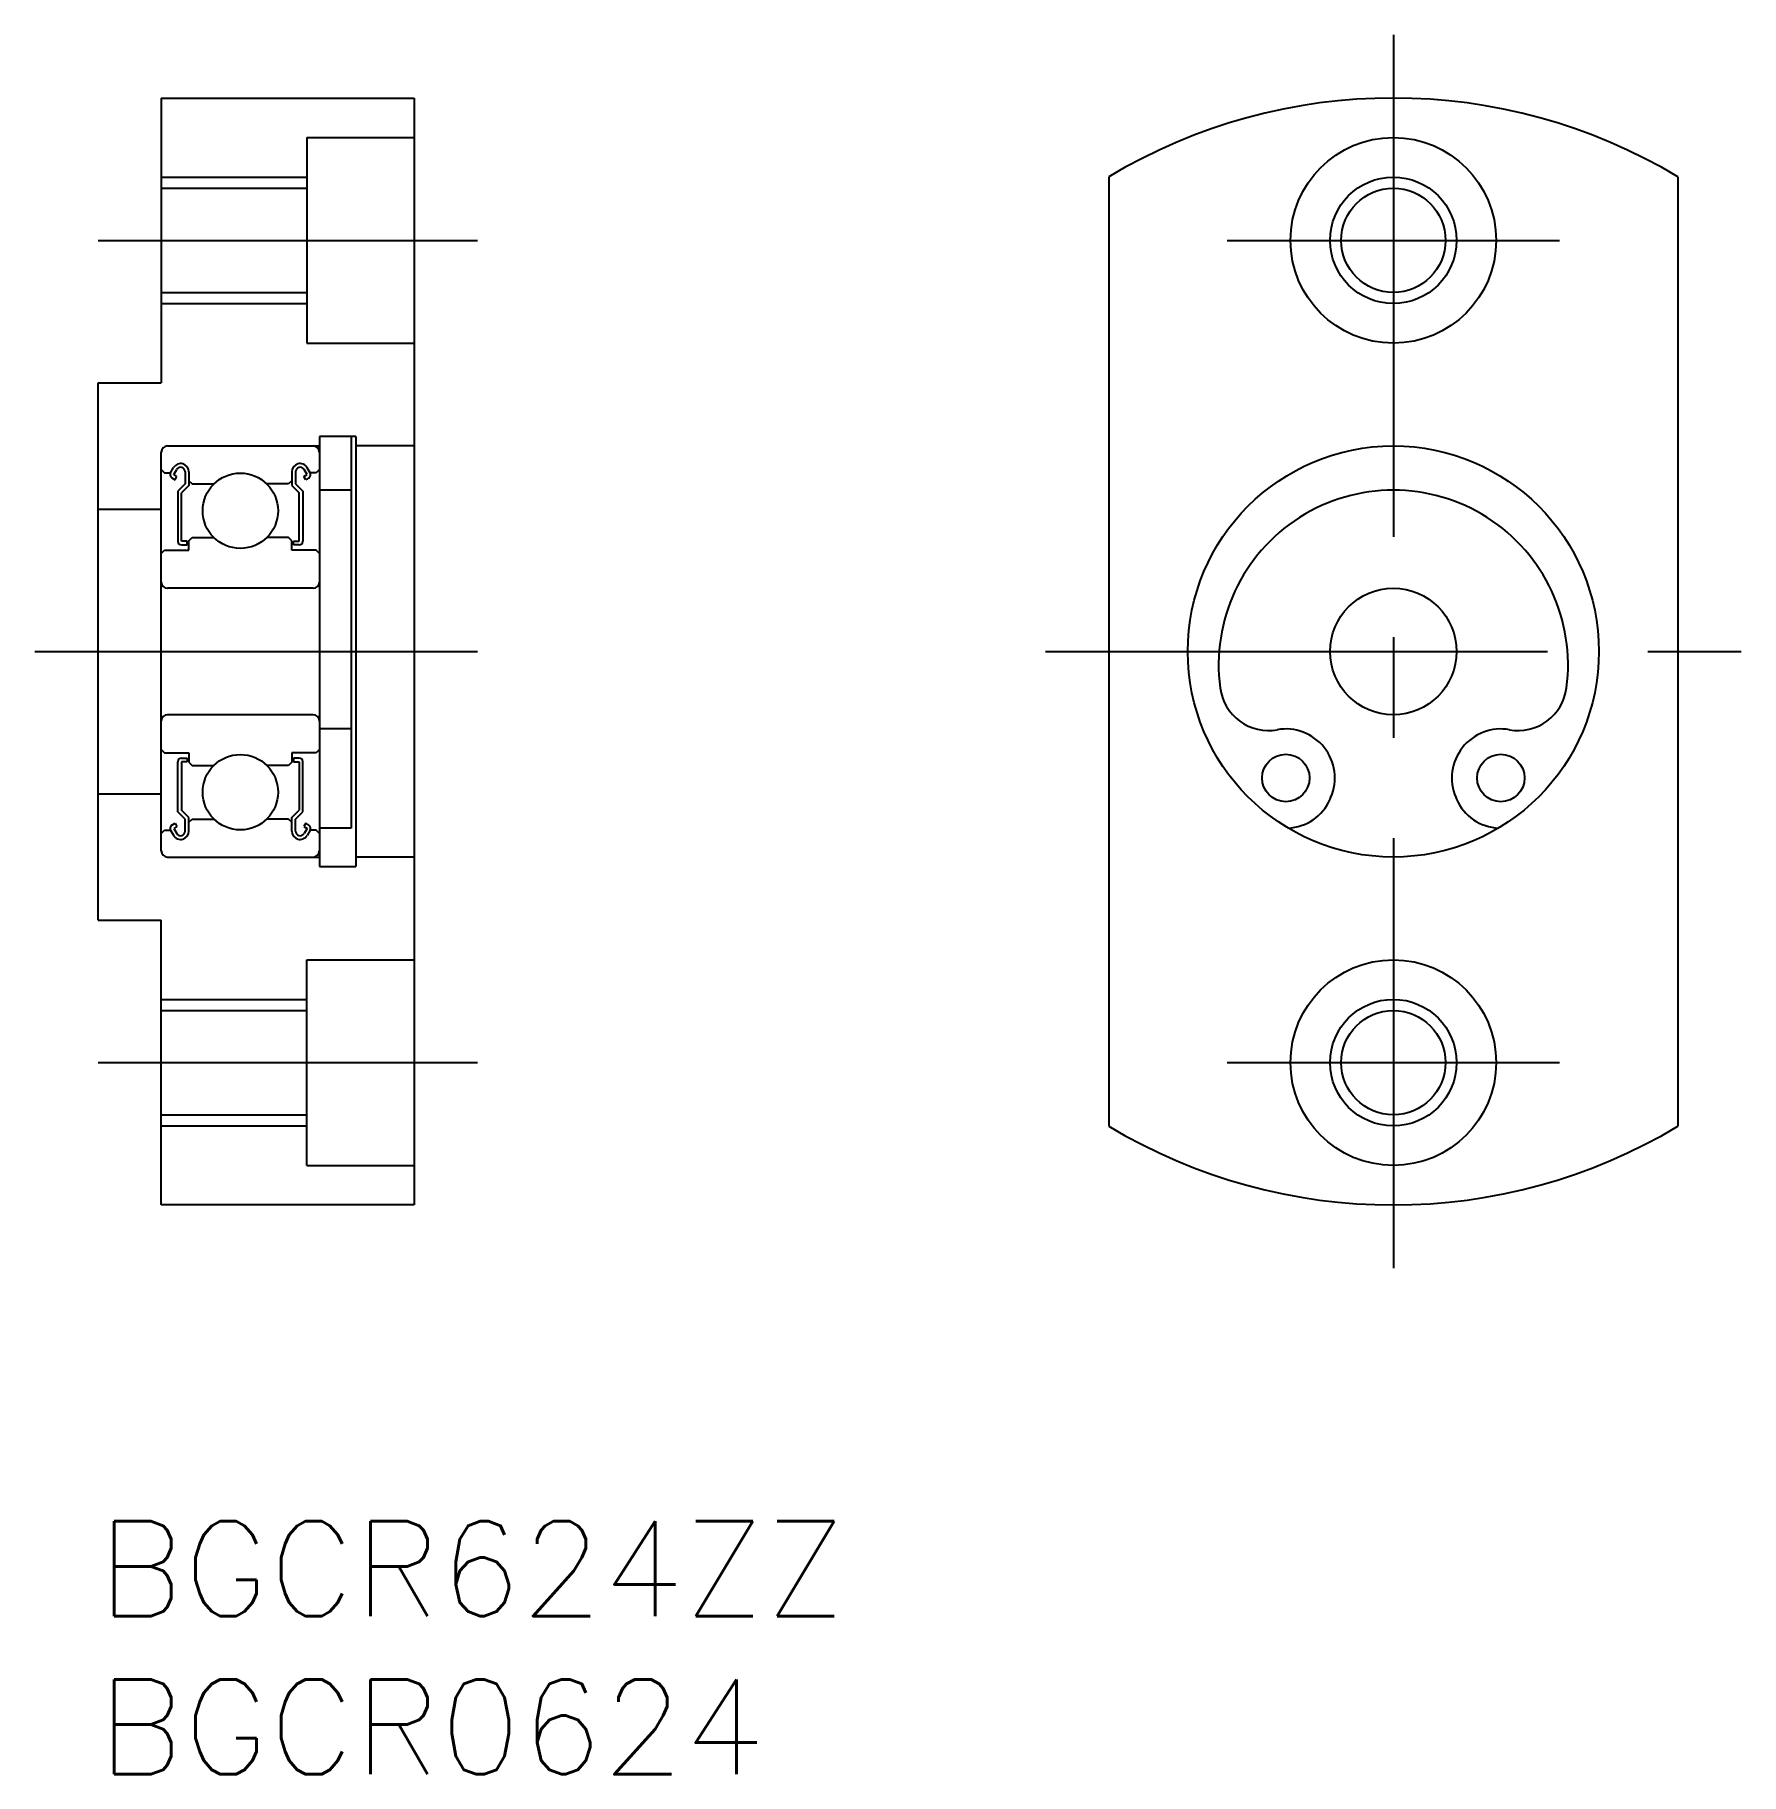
# Model space of a CAD drawing. Extents: x -2 to 52, y -8 to 47.
import ezdxf

# ---------------------------------------------------------------- set-up
doc = ezdxf.new("R2010")
doc.units = 0
doc.header["$LTSCALE"] = 0.5
doc.linetypes.add('CENTER', pattern=[50.8, 31.75, -6.35, 6.35, -6.35])
for name, color, linetype in [('MSM_CENTER', 1, 'CENTER'), ('MSM_CONTINUOUS', 7, 'CONTINUOUS'), ('MSM_NARROW', 5, 'CONTINUOUS'), ('MSM_PART_NUMBER', 7, 'CONTINUOUS')]:
    doc.layers.add(name, color=color, linetype=linetype)
doc.styles.get("Standard").update_dxf_attribs({"font": 'txt.shx', "height": 3, "bigfont": 'bigfont.shx'})

# ---------------------------------------------------------------- blocks, each defined once
blk = doc.blocks.new('*U4')
at = {"layer": 'MSM_PART_NUMBER'}
blk.add_text('BGCR624ZZ', height=3, dxfattribs=at).set_placement((0, -3))
blk = doc.blocks.new('*U5')
at = {"layer": 'MSM_PART_NUMBER'}
blk.add_text('BGCR0624', height=3, dxfattribs=at).set_placement((0, -8))

msp = doc.modelspace()

# ---------------------------------------------------------------- linework, layer by layer
at = {"layer": 'MSM_CENTER'}
for p, q in [((40.957, 47), (40.957, 8)), ((0, 40.5), (12, 40.5)), ((35.707, 40.5), (46.207, 40.5)), ((-2, 27.5), (12, 27.5)), ((29.957, 27.5), (51.957, 27.5)), ((0, 14.5), (12, 14.5)), ((35.707, 14.5), (46.207, 14.5))]:
    msp.add_line(p, q, dxfattribs=at)
at = {"layer": 'MSM_CONTINUOUS'}
for p, q in [((2, 45), (10, 45)), ((2, 45), (2, 36)), ((10, 45), (10, 10)), ((6.6, 43.75), (6.6, 37.25)), ((6.6, 43.75), (10, 43.75)), ((31.957, 42.508), (31.957, 12.492)), ((49.957, 42.508), (49.957, 12.492)), ((2, 42.15), (6.6, 42.15)), ((2, 38.85), (6.6, 38.85)), ((6.6, 37.25), (10, 37.25)), ((0, 19), (0, 36)), ((0, 36), (2, 36)), ((7, 34.3), (7, 20.7)), ((8.15, 34.3, 1), (7, 34.3, 1)), ((8, 34.3), (8, 21.918)), ((8.15, 34.3), (8.15, 20.7)), ((2, 21.2), (2, 33.8)), ((2.2, 34), (7, 34)), ((10, 34, 1), (8.15, 34, 1)), ((2, 33.25), (2.1, 33.15)), ((2.1, 33.15), (2.291, 33.15)), ((2.291, 33.15), (2.389, 33.316)), ((2.392, 33.092), (2.487, 33.252)), ((2.493, 33.034), (2.392, 33.092)), ((2.434, 32.933), (2.493, 33.034)), ((2.757, 33.18), (2.757, 32.8)), ((2.873, 33.182), (2.873, 32.752)), ((6.127, 33.18), (6.127, 32.752)), ((6.243, 33.18), (6.243, 32.8)), ((6.507, 33.034), (6.608, 33.092)), ((6.566, 32.933), (6.507, 33.034)), ((6.608, 33.092), (6.513, 33.252)), ((6.709, 33.15), (6.614, 33.311)), ((6.9, 33.15), (6.709, 33.15)), ((7, 33.25), (6.9, 33.15)), ((2.332, 32.992), (2.434, 32.933)), ((2.757, 32.8), (2.524, 32.567)), ((2.524, 32.567), (2.524, 30.986)), ((2.873, 32.752), (2.64, 32.519)), ((2.64, 30.986), (2.64, 32.519)), ((2.873, 32.9), (2.973, 32.8)), ((2.973, 32.8), (3.666, 32.8)), ((6.027, 32.8), (5.334, 32.8)), ((6.127, 32.9), (6.027, 32.8)), ((6.127, 32.752), (6.36, 32.519)), ((6.243, 32.8), (6.476, 32.567)), ((6.36, 30.986), (6.36, 32.519)), ((6.476, 32.567), (6.476, 30.986)), ((6.666, 32.991), (6.566, 32.933)), ((8, 32.6, 1), (7, 32.6, 1)), ((0, 32), (2, 32)), ((2.815, 30.986), (2.64, 30.986)), ((2.64, 30.87), (2.815, 30.87)), ((2.815, 30.87), (2.815, 30.986)), ((2.873, 31), (2.973, 31.1)), ((2.873, 30.7), (2.873, 31)), ((2.973, 31.1), (3.666, 31.1)), ((6.027, 31.1), (5.334, 31.1)), ((6.127, 31), (6.027, 31.1)), ((6.127, 30.7), (6.127, 31)), ((6.185, 30.87), (6.185, 30.986)), ((6.185, 30.986), (6.36, 30.986)), ((6.36, 30.87), (6.185, 30.87)), ((2, 30.6), (2.1, 30.7)), ((2.1, 30.7), (2.873, 30.7)), ((6.9, 30.7), (6.127, 30.7)), ((7, 30.6), (6.9, 30.7)), ((6.8, 29.5), (2.2, 29.5)), ((6.8, 25.5), (2.2, 25.5)), ((8, 25.05, 1), (7, 25.05, 1)), ((2, 24.4), (2.1, 24.3)), ((2.1, 24.3), (2.873, 24.3)), ((2.873, 24.3), (2.873, 24)), ((6.127, 24.3), (6.127, 24)), ((6.9, 24.3), (6.127, 24.3)), ((7, 24.4), (6.9, 24.3)), ((2.524, 22.433), (2.524, 24.014)), ((2.64, 24.13), (2.815, 24.13)), ((2.64, 24.014), (2.64, 22.481)), ((2.815, 24.014), (2.64, 24.014)), ((2.815, 24.13), (2.815, 24.014)), ((2.873, 24), (2.973, 23.9)), ((2.973, 23.9), (3.666, 23.9)), ((6.027, 23.9), (5.334, 23.9)), ((6.127, 24), (6.027, 23.9)), ((6.185, 24.13), (6.185, 24.014)), ((6.36, 24.13), (6.185, 24.13)), ((6.185, 24.014), (6.36, 24.014)), ((6.36, 24.014), (6.36, 22.481)), ((6.476, 22.433), (6.476, 24.014)), ((0, 23), (2, 23)), ((38.955, 22.827), (38.981, 22.889)), ((42.932, 22.889), (42.958, 22.827)), ((2.334, 22.009), (2.434, 22.067)), ((2.434, 22.067), (2.493, 21.966)), ((2.757, 22.2), (2.524, 22.433)), ((2.873, 22.248), (2.64, 22.481)), ((2.757, 21.82), (2.757, 22.2)), ((2.873, 21.82), (2.873, 22.248)), ((2.873, 22.1), (2.973, 22.2)), ((2.973, 22.2), (3.666, 22.2)), ((6.027, 22.2), (5.334, 22.2)), ((6.127, 22.1), (6.027, 22.2)), ((6.127, 22.248), (6.36, 22.481)), ((6.127, 21.818), (6.127, 22.248)), ((6.243, 22.2), (6.476, 22.433)), ((6.243, 21.82), (6.243, 22.2)), ((6.566, 22.067), (6.507, 21.966)), ((6.668, 22.008), (6.566, 22.067)), ((2, 21.75), (2.1, 21.85)), ((2.1, 21.85), (2.291, 21.85)), ((2.291, 21.85), (2.386, 21.689)), ((2.493, 21.966), (2.392, 21.908)), ((2.392, 21.908), (2.487, 21.748)), ((6.507, 21.966), (6.608, 21.908)), ((6.608, 21.908), (6.513, 21.748)), ((6.709, 21.85), (6.611, 21.684)), ((6.9, 21.85), (6.709, 21.85)), ((7, 21.75), (6.9, 21.85)), ((8, 21.918, 1), (7, 21.918, 1)), ((2.2, 21), (7, 21)), ((10, 21, 1), (8.15, 21, 1)), ((7, 20.7, 1), (8.15, 20.7, 1)), ((0, 19), (2, 19)), ((2, 10), (2, 19)), ((6.6, 11.25), (6.6, 17.75)), ((6.6, 17.75), (10, 17.75)), ((2, 16.15), (6.6, 16.15)), ((2, 12.85), (6.6, 12.85)), ((6.6, 11.25), (10, 11.25)), ((10, 10), (2, 10))]:
    msp.add_line(p, q, dxfattribs=at)
for centre, radius in [((40.957, 40.5), 3.25), ((40.957, 40.5), 1.65), ((40.957, 27.5), 6.5), ((4.5, 31.95), 1.191), ((40.957, 27.5), 2), ((4.5, 23.05), 1.191), ((37.557, 23.5), 0.75), ((44.357, 23.5), 0.75), ((40.957, 14.5), 3.25), ((40.957, 14.5), 1.65)]:
    msp.add_circle(centre, radius, dxfattribs=at)
for centre, radius, start, end in [((40.957, 27.5), 17.5, 59.0503, 120.9497), ((2.2, 33.8), 0.2, 90, 180), ((6.8, 33.8), 0.2, 0, 90), ((2.392, 33.092), 0.116, 150.0005, 238.9202), ((2.612, 33.18), 0.261, 359.9999, 148.6982), ((2.612, 33.18), 0.145, 359.9999, 149.9451), ((6.388, 33.18), 0.261, 30.0363, 180), ((6.388, 33.18), 0.145, 30.0549, 180), ((6.608, 33.092), 0.116, 299.9984, 30.0066), ((40.957, 27.075), 5.525, 352.4426, 187.5574), ((2.64, 30.986), 0.116, 180.0001, 270), ((6.36, 30.986), 0.116, 270, 359.9999), ((2.2, 29.7), 0.2, 180, 270), ((6.8, 29.7), 0.2, 270, 0), ((37.016, 26.552), 1.55, 187.5574, 280.0406), ((44.897, 26.552), 1.55, 259.9594, 352.4426), ((2.2, 25.3), 0.2, 90, 180), ((6.8, 25.3), 0.2, 0, 90), ((37.557, 23.5), 1.55, 336.8095, 100.0406), ((44.357, 23.5), 1.55, 79.9594, 203.1905), ((2.64, 24.014), 0.116, 90, 179.9999), ((6.36, 24.014), 0.116, 0.0001, 90), ((37.576, 23.418), 1.5, 271.8603, 336.8095), ((44.337, 23.418), 1.5, 203.1905, 268.1397), ((2.392, 21.908), 0.116, 119.9984, 210.0066), ((6.608, 21.908), 0.116, 330.0005, 58.9202), ((2.612, 21.82), 0.261, 210.0363, 0), ((2.612, 21.82), 0.145, 210.0549, 0), ((6.388, 21.82), 0.261, 179.9999, 328.6982), ((6.388, 21.82), 0.145, 179.9999, 329.9451), ((2.2, 21.2), 0.2, 180, 270), ((6.8, 21.2), 0.2, 270, 0), ((40.957, 27.5), 17.5, 239.0503, 300.9497)]:
    msp.add_arc(centre, radius, start, end, dxfattribs=at)
at = {"layer": 'MSM_NARROW'}
for p, q in [((2, 42.5), (6.6, 42.5)), ((2, 38.5), (6.6, 38.5)), ((2, 16.5), (6.6, 16.5)), ((2, 12.5), (6.6, 12.5))]:
    msp.add_line(p, q, dxfattribs=at)
for centre in [(40.957, 40.5), (40.957, 14.5)]:
    msp.add_circle(centre, 2, dxfattribs=at)

# ---------------------------------------------------------------- block references
at = {"layer": 'MSM_CONTINUOUS'}
for name in ['*U4', '*U5']:
    msp.add_blockref(name, (0, 0), dxfattribs=at)

doc.saveas('drawing.dxf')
